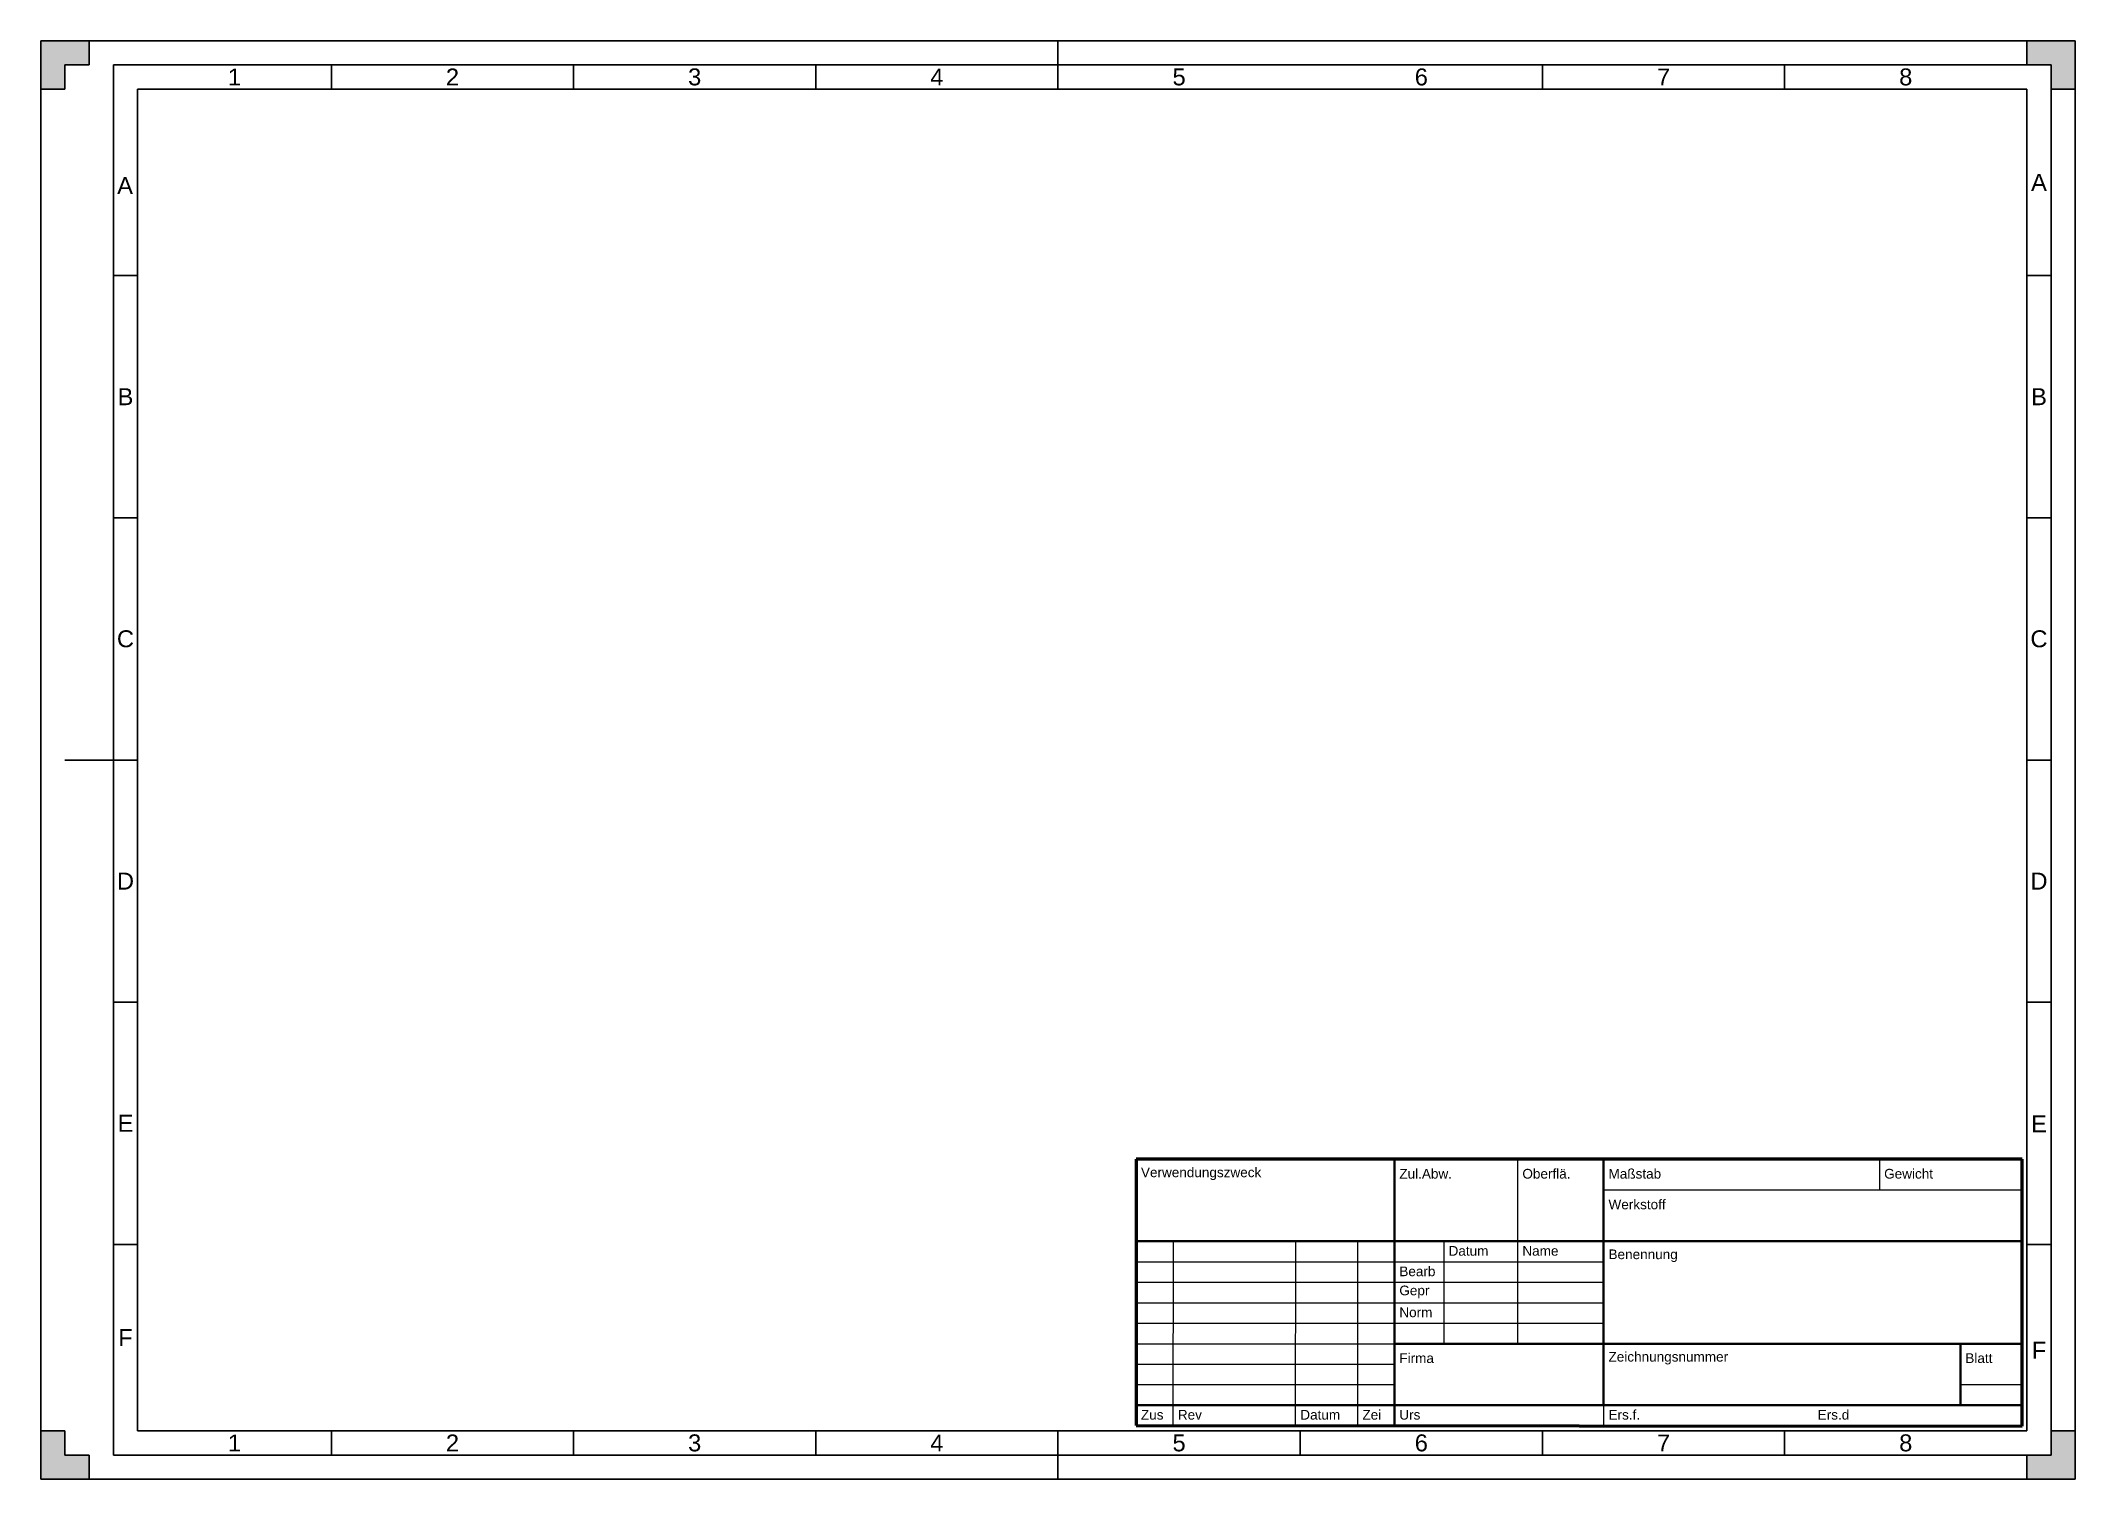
# Model space of a CAD drawing. Extents: x 0 to 420, y 0 to 297.
import ezdxf

# ---------------------------------------------------------------- set-up
doc = ezdxf.new("R2010")
doc.units = 0
doc.header["$LTSCALE"] = 0.25
for name, color, linetype, lineweight, true_color in [('Plankopf_Rahmen_0.18', 5, 'Continuous', 18, 0x0000ff), ('Plankopf_Rahmen_0.35', 5, 'Continuous', 35, 0x0000ff), ('Plankopf_Rahmen_0.50', 5, 'Continuous', 50, 0x0000ff)]:
    doc.layers.add(name, color=color, linetype=linetype, lineweight=lineweight, true_color=true_color)
for name, color, linetype, true_color in [('RAHMEN_AUßEN', 5, 'Continuous', 0x0000ff), ('RAHMEN_DOPPELT', 5, 'Continuous', 0x0000ff), ('RAHMEN_FALTUNG_LOCHUNG', 3, 'Continuous', 0x00ff00), ('RAHMEN_SCHRIFT', 5, 'Continuous', 0x0000ff), ('RAHMEN_SCHRIFTFELD_TEXT', 5, 'Continuous', 0x0000ff)]:
    doc.layers.add(name, color=color, linetype=linetype, true_color=true_color)
doc.styles.add('textstyle20', font='')
doc.styles.add('textstyle21', font='')
doc.styles.add('textstyle22', font='')
doc.styles.add('textstyle23', font='')
doc.styles.add('textstyle24', font='')
doc.styles.add('textstyle25', font='')
doc.styles.add('textstyle26', font='')
doc.styles.add('textstyle27', font='')
doc.styles.add('textstyle28', font='')
doc.styles.add('textstyle29', font='')
doc.styles.add('textstyle30', font='')
doc.styles.add('textstyle31', font='')
doc.styles.add('textstyle32', font='')
doc.styles.add('textstyle33', font='')
doc.styles.add('textstyle34', font='')
doc.styles.add('textstyle35', font='')
doc.styles.add('textstyle36', font='')
doc.styles.add('textstyle37', font='')
doc.styles.add('textstyle38', font='')
doc.styles.add('textstyle39', font='')
doc.styles.add('textstyle40', font='')
doc.styles.add('textstyle41', font='')
doc.styles.add('textstyle42', font='')
doc.styles.add('textstyle43', font='')
doc.styles.add('textstyle44', font='')
doc.styles.add('textstyle45', font='')
doc.styles.add('textstyle46', font='')
doc.styles.add('textstyle47', font='')
doc.styles.add('textstyle48', font='')
doc.styles.add('textstyle49', font='')
doc.styles.add('textstyle50', font='')
doc.styles.add('textstyle51', font='')
doc.styles.add('textstyle52', font='')
doc.styles.add('textstyle53', font='')
doc.styles.add('textstyle54', font='')
doc.styles.add('textstyle55', font='')
doc.styles.add('textstyle56', font='')
doc.styles.add('textstyle57', font='')
doc.styles.add('textstyle58', font='')
doc.styles.add('textstyle59', font='')
doc.styles.add('textstyle60', font='')
doc.styles.add('textstyle61', font='')
doc.styles.add('textstyle62', font='')
doc.styles.add('textstyle63', font='')
doc.styles.add('textstyle64', font='')
doc.styles.add('textstyle65', font='')
doc.styles.add('textstyle66', font='')
doc.styles.add('textstyle67', font='')
doc.styles.add('textstyle68', font='')
doc.styles.add('textstyle69', font='')
doc.styles.get('textstyle20').set_extended_font_data('LiberationSans-Regular.ttf')
doc.styles.get('textstyle21').set_extended_font_data('Arial')
doc.styles.get('textstyle22').set_extended_font_data('Arial')
doc.styles.get('textstyle23').set_extended_font_data('Arial')
doc.styles.get('textstyle24').set_extended_font_data('Arial')
doc.styles.get('textstyle25').set_extended_font_data('Arial')
doc.styles.get('textstyle26').set_extended_font_data('Arial')
doc.styles.get('textstyle27').set_extended_font_data('Arial')
doc.styles.get('textstyle28').set_extended_font_data('Arial')
doc.styles.get('textstyle29').set_extended_font_data('Arial')
doc.styles.get('textstyle30').set_extended_font_data('Arial')
doc.styles.get('textstyle31').set_extended_font_data('Arial')
doc.styles.get('textstyle32').set_extended_font_data('Arial')
doc.styles.get('textstyle33').set_extended_font_data('Arial')
doc.styles.get('textstyle34').set_extended_font_data('Arial')
doc.styles.get('textstyle35').set_extended_font_data('Arial')
doc.styles.get('textstyle36').set_extended_font_data('Arial')
doc.styles.get('textstyle37').set_extended_font_data('Arial')
doc.styles.get('textstyle38').set_extended_font_data('Arial')
doc.styles.get('textstyle39').set_extended_font_data('Arial')
doc.styles.get('textstyle40').set_extended_font_data('Arial')
doc.styles.get('textstyle41').set_extended_font_data('Arial')
doc.styles.get('textstyle42').set_extended_font_data('Arial')
doc.styles.get('textstyle43').set_extended_font_data('Arial')
doc.styles.get('textstyle44').set_extended_font_data('Arial')
doc.styles.get('textstyle45').set_extended_font_data('Arial')
doc.styles.get('textstyle46').set_extended_font_data('Arial')
doc.styles.get('textstyle47').set_extended_font_data('Arial')
doc.styles.get('textstyle48').set_extended_font_data('Arial')
doc.styles.get('textstyle49').set_extended_font_data('Arial')
doc.styles.get('textstyle50').set_extended_font_data('Arial')
doc.styles.get('textstyle51').set_extended_font_data('Arial')
doc.styles.get('textstyle52').set_extended_font_data('Arial')
doc.styles.get('textstyle53').set_extended_font_data('Arial')
doc.styles.get('textstyle54').set_extended_font_data('Arial')
doc.styles.get('textstyle55').set_extended_font_data('Arial')
doc.styles.get('textstyle56').set_extended_font_data('Arial')
doc.styles.get('textstyle57').set_extended_font_data('Arial')
doc.styles.get('textstyle58').set_extended_font_data('Arial')
doc.styles.get('textstyle59').set_extended_font_data('Arial')
doc.styles.get('textstyle60').set_extended_font_data('Arial')
doc.styles.get('textstyle61').set_extended_font_data('Arial')
doc.styles.get('textstyle62').set_extended_font_data('Arial')
doc.styles.get('textstyle63').set_extended_font_data('Arial')
doc.styles.get('textstyle64').set_extended_font_data('Arial')
doc.styles.get('textstyle65').set_extended_font_data('Arial')
doc.styles.get('textstyle66').set_extended_font_data('Arial')
doc.styles.get('textstyle67').set_extended_font_data('Arial')
doc.styles.get('textstyle68').set_extended_font_data('Arial')
doc.styles.get('textstyle69').set_extended_font_data('Arial')

msp = doc.modelspace()

# ---------------------------------------------------------------- hatches: boundary and pattern name
at = {"layer": 'RAHMEN_AUßEN'}
for points in [[(5, 287), (0, 287), (0, 297), (10, 297), (10, 292), (5, 292)], [(415, 292), (410, 292), (410, 297), (420, 297), (420, 287), (415, 287)], [(0, 10), (5, 10), (5, 5), (10, 5), (10, 0), (0, 0)], [(420, 10), (415, 10), (415, 5), (410, 5), (410, 0), (420, 0)]]:
    msp.add_hatch(color=256, dxfattribs=at).paths.add_polyline_path(points, flags=0)

# ---------------------------------------------------------------- linework, layer by layer
at = {"layer": 'Plankopf_Rahmen_0.18'}
for p, q in [((304.86, 66.07), (304.86, 28)), ((379.55, 66.07), (379.55, 59.73)), ((322.64, 59.73), (409, 59.73)), ((322.64, 59.73), (409, 59.73)), ((233.74, 49.15), (233.72, 11.08)), ((259, 49.15), (258.98, 11.07)), ((271.84, 49.15), (271.84, 11.08)), ((289.62, 49.15), (289.62, 28)), ((226.12, 44.92), (322.64, 44.92)), ((226.12, 40.69), (322.64, 40.69)), ((226.12, 36.46), (322.64, 36.46)), ((226.12, 32.23), (322.64, 32.23)), ((226.12, 28), (279.46, 28)), ((226.12, 23.77), (279.46, 23.77)), ((226.12, 19.54), (279.46, 19.54)), ((396.3, 19.54), (409, 19.54)), ((271.84, 15.31), (271.84, 11.08)), ((322.64, 15.31), (322.64, 11.08))]:
    msp.add_line(p, q, dxfattribs=at)
at = {"layer": 'Plankopf_Rahmen_0.35'}
for p, q in [((279.46, 66.07), (279.46, 11.08)), ((322.64, 66.07), (322.64, 15.31)), ((226.12, 49.15), (409, 49.15)), ((279.46, 28), (409, 28)), ((396.3, 15.31), (396.3, 28)), ((226.12, 15.31), (409, 15.31))]:
    msp.add_line(p, q, dxfattribs=at)
at = {"layer": 'Plankopf_Rahmen_0.50'}
for p, q in [((409, 66.07), (226.12, 66.07)), ((226.12, 66.07), (226.12, 11.08)), ((409, 11), (409, 66.07)), ((226.12, 11.08), (409, 11))]:
    msp.add_line(p, q, dxfattribs=at)
at = {"layer": 'RAHMEN_AUßEN'}
for p, q in [((0, 287), (0, 297)), ((0, 297), (10, 297)), ((10, 297), (10, 292)), ((410, 297), (10, 297)), ((410, 292), (410, 297)), ((410, 297), (420, 297)), ((420, 297), (420, 287)), ((10, 292), (5, 292)), ((5, 292), (5, 287)), ((415, 292), (410, 292)), ((415, 287), (415, 292)), ((5, 287), (0, 287)), ((0, 287), (0, 10)), ((420, 287), (415, 287)), ((420, 10), (420, 287)), ((0, 10), (5, 10)), ((0, 0), (0, 10)), ((5, 10), (5, 5)), ((420, 10), (415, 10)), ((415, 10), (415, 5)), ((420, 0), (420, 10)), ((5, 5), (10, 5)), ((10, 5), (10, 0)), ((415, 5), (410, 5)), ((410, 5), (410, 0)), ((10, 0), (0, 0)), ((10, 0), (410, 0)), ((410, 0), (420, 0))]:
    msp.add_line(p, q, dxfattribs=at)
at = {"layer": 'RAHMEN_DOPPELT'}
for p, q in [((15, 5), (15, 292)), ((15, 292), (415, 292)), ((60, 287), (60, 292)), ((110, 287), (110, 292)), ((160, 292), (160, 287)), ((210, 292), (210, 287)), ((310, 292), (310, 287)), ((360, 292), (360, 287)), ((415, 292), (415, 5)), ((20, 10), (20, 287)), ((20, 287), (410, 287)), ((410, 287), (410, 10)), ((15, 248.5), (20, 248.5)), ((410, 248.5), (415, 248.5)), ((15, 198.5), (20, 198.5)), ((410, 198.5), (415, 198.5)), ((15, 148.5), (20, 148.5)), ((410, 148.5), (415, 148.5)), ((15, 98.5), (20, 98.5)), ((410, 98.5), (415, 98.5)), ((15, 48.5), (20, 48.5)), ((410, 48.5), (415, 48.5)), ((410, 10), (20, 10)), ((60, 10), (60, 5)), ((110, 10), (110, 5)), ((160, 10), (160, 5)), ((210, 10), (210, 5)), ((260, 10), (260, 5)), ((310, 10), (310, 5)), ((360, 10), (360, 5)), ((415, 5), (15, 5))]:
    msp.add_line(p, q, dxfattribs=at)
at = {"layer": 'RAHMEN_FALTUNG_LOCHUNG'}
for p, q in [((210, 292), (210, 297)), ((5, 148.5), (15, 148.5)), ((210, 5), (210, 0))]:
    msp.add_line(p, q, dxfattribs=at)

# ---------------------------------------------------------------- texts
at = {"layer": 'RAHMEN_SCHRIFT', "char_height": 3.5, "attachment_point": 5}
for s, insert, style in [('1', (40, 289.5), 'textstyle32'), ('2', (85, 289.5), 'textstyle33'), ('3', (135, 289.5), 'textstyle34'), ('4', (185, 289.5), 'textstyle35'), ('5', (235, 289.5), 'textstyle36'), ('6', (285, 289.5), 'textstyle37'), ('7', (335, 289.5), 'textstyle38'), ('8', (385, 289.5), 'textstyle39'), ('A', (17.42, 267.1), 'textstyle20'), ('A', (412.5, 267.75), 'textstyle21'), ('B', (17.5, 223.5), 'textstyle23'), ('B', (412.5, 223.5), 'textstyle22'), ('C', (17.5, 173.5), 'textstyle24'), ('C', (412.5, 173.5), 'textstyle25'), ('D', (17.5, 123.5), 'textstyle26'), ('D', (412.5, 123.5), 'textstyle27'), ('E', (17.5, 73.5), 'textstyle28'), ('E', (412.51, 73.39), 'textstyle29'), ('F', (17.5, 29.25), 'textstyle31'), ('F', (412.49, 26.64), 'textstyle30'), ('1', (40, 7.5), 'textstyle47'), ('2', (85, 7.5), 'textstyle46'), ('3', (135, 7.5), 'textstyle45'), ('4', (185, 7.5), 'textstyle44'), ('5', (235, 7.5), 'textstyle43'), ('6', (285, 7.5), 'textstyle42'), ('7', (335, 7.5), 'textstyle41'), ('8', (385, 7.5), 'textstyle40')]:
    msp.add_mtext(s, dxfattribs=dict(at, insert=insert, style=style))
at = {"layer": 'RAHMEN_SCHRIFTFELD_TEXT', "char_height": 2, "attachment_point": 4}
for s, insert, style in [('Verwendungszweck', (227.12, 63.07), 'textstyle56'), ('Zul.Abw.', (280.46, 63.07), 'textstyle57'), ('Oberflä.', (305.86, 63.07), 'textstyle58'), ('Maßstab', (323.64, 63.07), 'textstyle59'), ('Gewicht', (380.54, 63.07), 'textstyle48'), ('Werkstoff', (323.64, 56.73), 'textstyle55'), ('Datum', (290.62, 47.15), 'textstyle49'), ('Name', (305.86, 47.15), 'textstyle50'), ('Benennung', (323.64, 46.15), 'textstyle54'), ('Bearb', (280.46, 42.92), 'textstyle51'), ('Gepr', (280.46, 38.69), 'textstyle52'), ('Norm', (280.46, 34.46), 'textstyle53'), ('Firma', (280.46, 25), 'textstyle69'), ('Zeichnungsnummer', (323.64, 25), 'textstyle67'), ('Blatt', (397.3, 25), 'textstyle68'), ('Zus', (227.12, 13.31), 'textstyle60'), ('Rev', (234.74, 13.31), 'textstyle61'), ('Datum', (260.02, 13.31), 'textstyle62'), ('Zei', (272.84, 13.31), 'textstyle63'), ('Urs', (280.46, 13.31), 'textstyle64'), ('Ers.f.', (323.64, 13.31), 'textstyle65'), ('Ers.d', (366.82, 13.31), 'textstyle66')]:
    msp.add_mtext(s, dxfattribs=dict(at, insert=insert, style=style))

doc.saveas('drawing.dxf')
